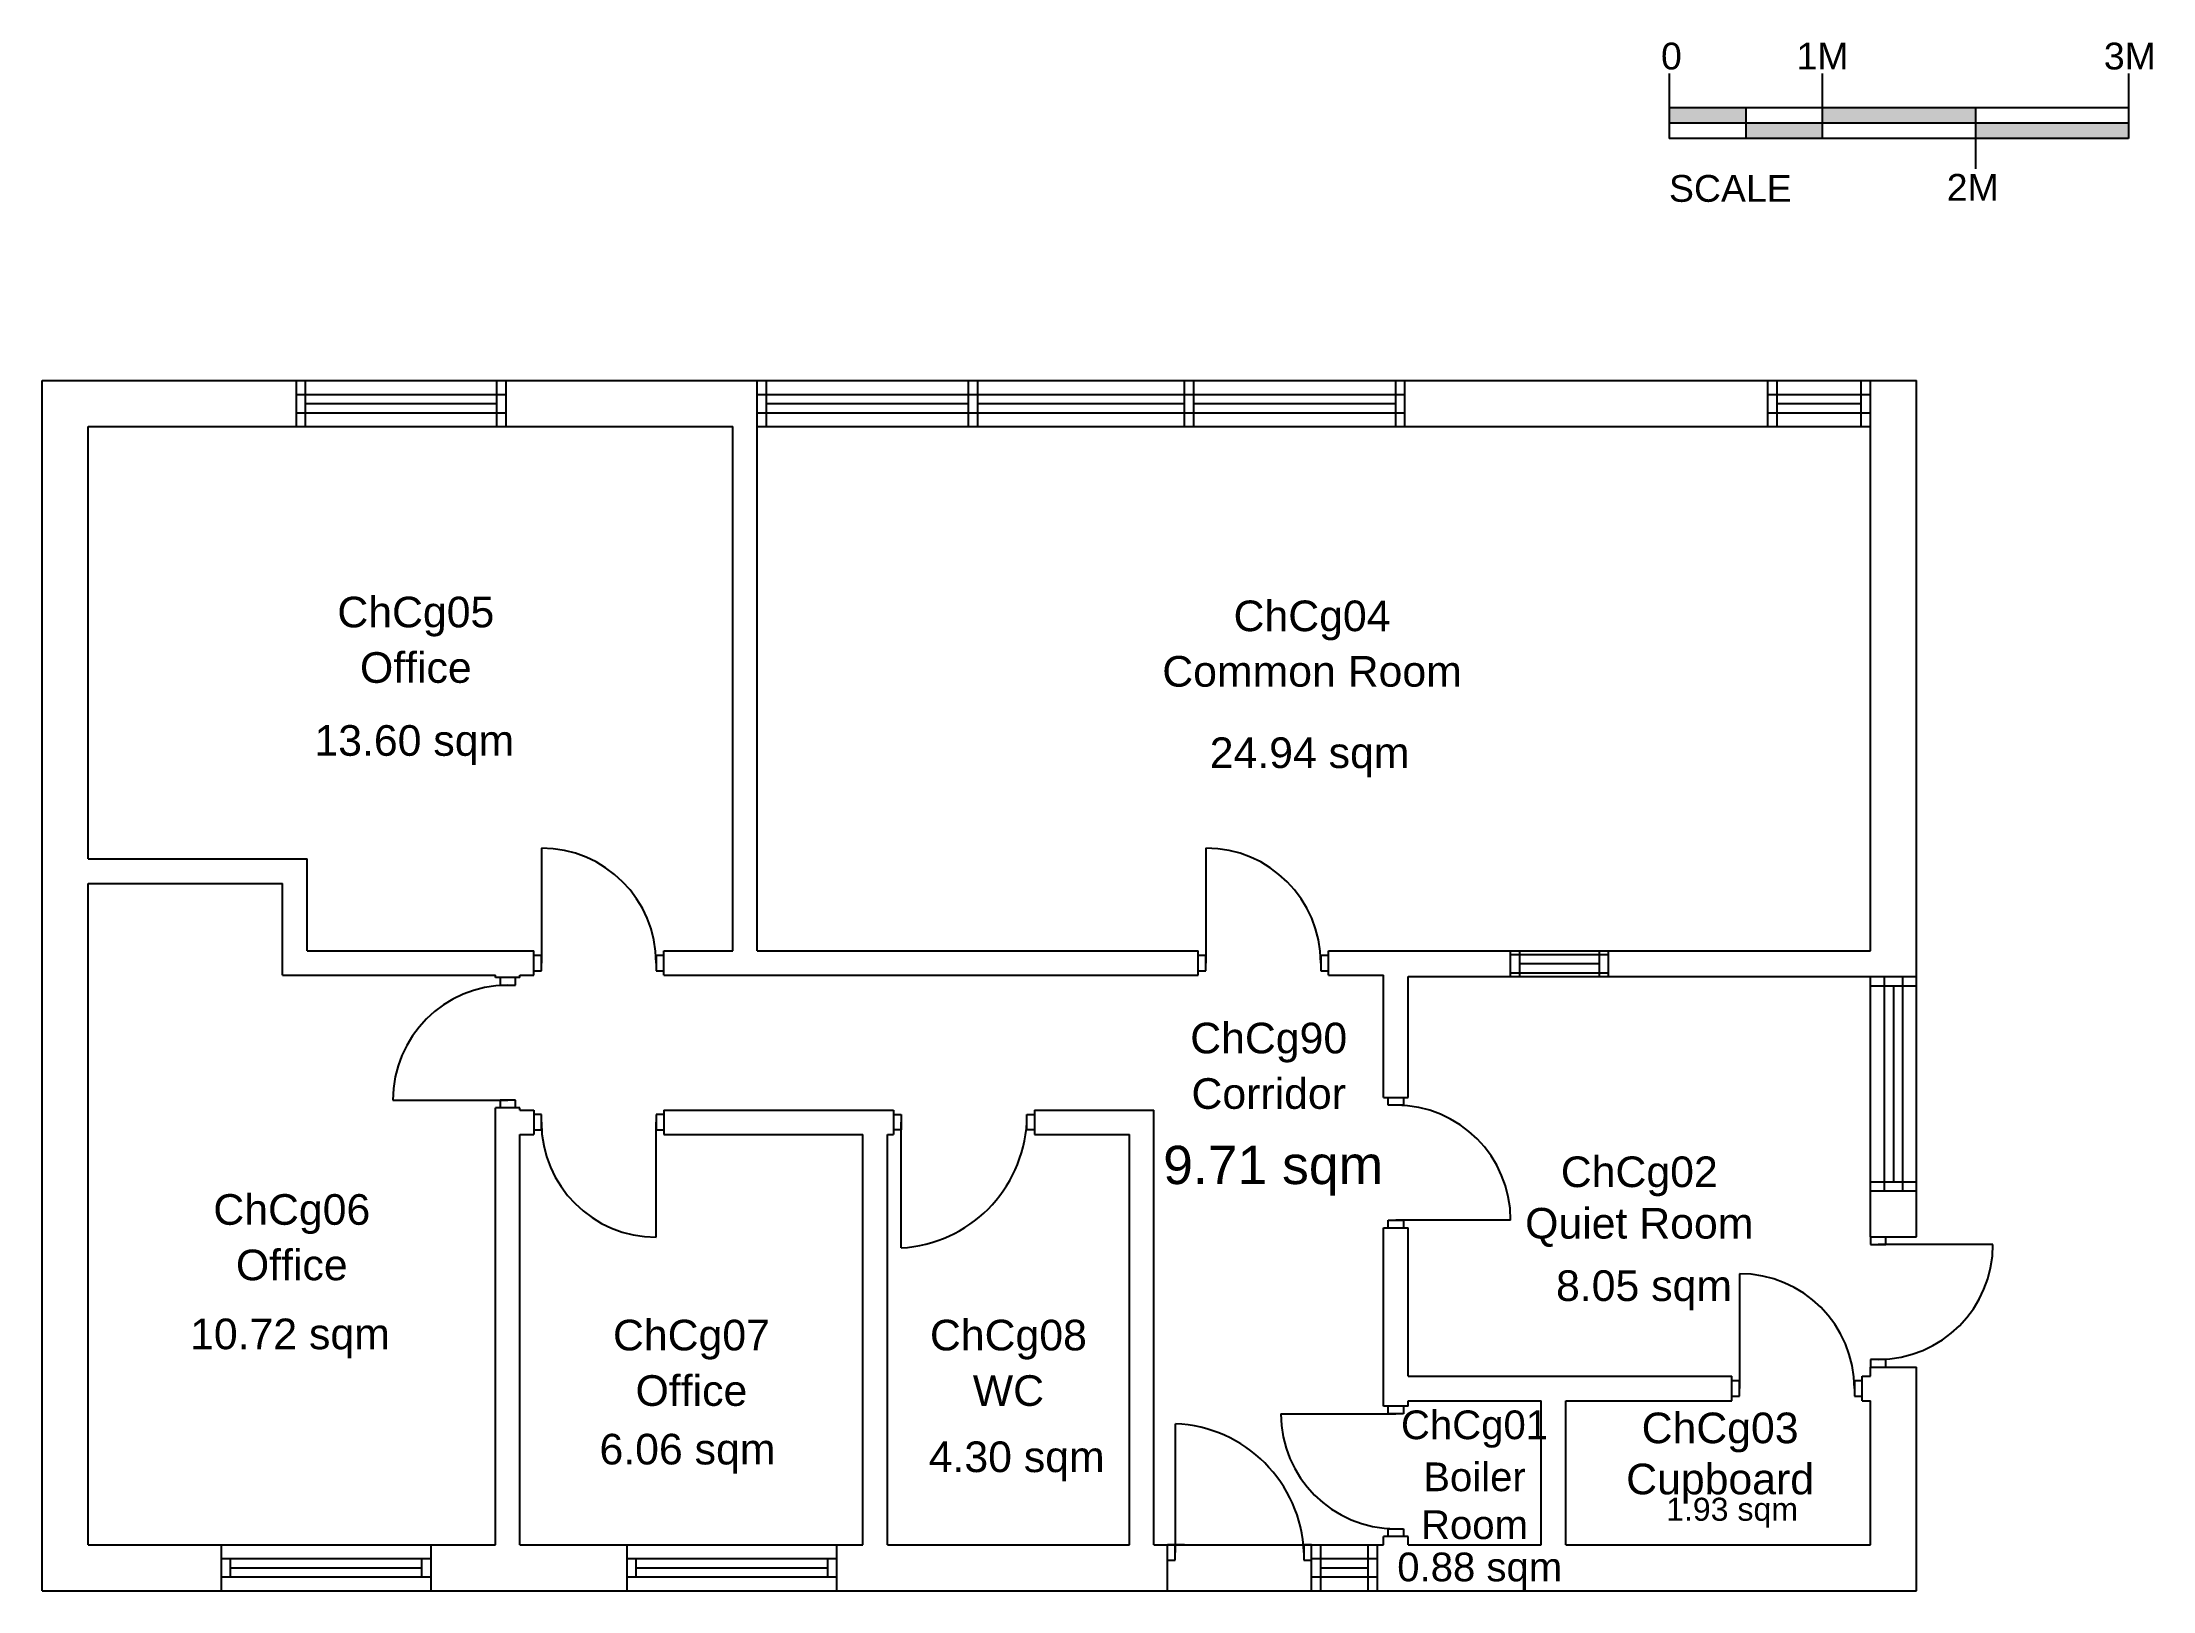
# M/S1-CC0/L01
# Model space of a CAD drawing. Header units: millimetres. Extents: x 0 to 13784, y 0 to 10109.
import ezdxf

# ---------------------------------------------------------------- set-up
doc = ezdxf.new("R2010")
doc.units = ezdxf.units.MM
for name, color, linetype in [('DOORS', 2, 'Continuous'), ('EXTERNAL WALLS', 1, 'Continuous'), ('INTERNAL WALLS', 3, 'Continuous'), ('ROOM NAME', 4, 'Continuous'), ('ROOM NUMBER', 7, 'Continuous'), ('SCALE', 7, 'Continuous'), ('TEXT AREA', 6, 'Continuous'), ('WINDOWS', 4, 'Continuous')]:
    doc.layers.add(name, color=color, linetype=linetype)
doc.styles.add('CCCU STANDARD', font='arial.ttf')

msp = doc.modelspace()

# ---------------------------------------------------------------- linework, layer by layer
at = {"layer": 'DOORS'}
for p, q in [((3260, 4848), (3260, 4098)), ((7600, 4848), (7600, 4098)), ((3260, 4148), (3210, 4148)), ((3260, 4048), (3260, 4148)), ((4010, 4148), (4010, 4048)), ((4060, 4148), (4010, 4148)), ((7600, 4148), (7550, 4148)), ((7600, 4048), (7600, 4148)), ((8400, 4148), (8350, 4148)), ((8350, 4148), (8350, 4048)), ((2990, 4003), (2990, 3953)), ((3090, 3953), (3090, 4003)), ((3210, 4048), (3260, 4048)), ((4010, 4048), (4060, 4048)), ((7550, 4048), (7600, 4048)), ((8350, 4048), (8400, 4048)), ((2990, 3953), (3090, 3953)), ((2290, 3203), (3040, 3203)), ((3090, 3203), (2990, 3203)), ((2990, 3203), (2990, 3153)), ((3090, 3153), (3090, 3203)), ((8790, 3170), (8790, 3220)), ((8890, 3220), (8890, 3170)), ((3260, 3108), (3210, 3108)), ((3260, 3008), (3260, 3108)), ((4010, 3108), (4010, 3008)), ((4060, 3108), (4010, 3108)), ((4010, 2308), (4010, 3058)), ((5560, 3108), (5610, 3108)), ((5610, 3108), (5610, 3008)), ((5610, 2238), (5610, 3058)), ((6430, 3108), (6480, 3108)), ((6430, 3008), (6430, 3108)), ((8890, 3170), (8790, 3170)), ((3210, 3008), (3260, 3008)), ((4010, 3008), (4060, 3008)), ((5610, 3008), (5560, 3008)), ((6480, 3008), (6430, 3008)), ((8790, 2420), (8890, 2420)), ((8790, 2370), (8790, 2420)), ((9590, 2420), (8840, 2420)), ((8890, 2420), (8890, 2370)), ((11940, 2310), (11940, 2260)), ((11940, 2260), (12040, 2260)), ((12740, 2260), (11990, 2260)), ((12040, 2260), (12040, 2310)), ((11085, 2070), (11085, 1320)), ((12040, 1510), (11940, 1510)), ((11940, 1510), (11940, 1460)), ((12040, 1460), (12040, 1510)), ((11085, 1370), (11035, 1370)), ((11035, 1270), (11085, 1270)), ((11085, 1270), (11085, 1370)), ((11835, 1370), (11835, 1270)), ((11885, 1370), (11835, 1370)), ((11835, 1270), (11885, 1270)), ((8090, 1155), (8840, 1155)), ((8790, 1155), (8790, 1205)), ((8890, 1155), (8790, 1155)), ((8890, 1205), (8890, 1155)), ((7400, 1090), (7400, 250)), ((7460, 300), (7350, 300)), ((7400, 200), (7400, 300)), ((8290, 300), (8240, 300)), ((8240, 300), (8240, 200)), ((8790, 405), (8890, 405)), ((8790, 355), (8790, 405)), ((8890, 405), (8890, 355)), ((7350, 200), (7400, 200)), ((8240, 200), (8290, 200))]:
    msp.add_line(p, q, dxfattribs=at)
for centre, radius, start, end in [((3260, 4098), 750, 0, 90), ((7600, 4098), 750, 0, 90), ((3040, 3203), 750, 90, 180), ((4010, 3058), 750, 180, 270), ((5561, 3108), 871, 273.2581, 356.7419), ((8840, 2420), 750, 0, 90), ((11990, 2260), 750, 270, 0), ((11085, 1320), 750, 0, 90), ((8840, 1155), 750, 180, 270), ((7364, 214), 877, 2.371, 87.629)]:
    msp.add_arc(centre, radius, start, end, dxfattribs=at)
at = {"layer": 'EXTERNAL WALLS'}
for p, q in [((0, 7900), (12240, 7900)), ((0, 0), (0, 7900)), ((12240, 2310), (12240, 7900)), ((300, 7600), (4510, 7600)), ((300, 4778), (300, 7600)), ((4670, 7600), (11940, 7600)), ((11940, 4178), (11940, 7600)), ((300, 300), (300, 4618)), ((11940, 2310), (11940, 4010)), ((11940, 2310), (12240, 2310)), ((11940, 1400), (11940, 1460)), ((11940, 1460), (12240, 1460)), ((12240, 0), (12240, 1460)), ((11940, 300), (11940, 1240)), ((300, 300), (2960, 300)), ((3120, 300), (5360, 300)), ((5520, 300), (7100, 300)), ((7260, 300), (8760, 300)), ((8920, 300), (9790, 300)), ((9950, 300), (11940, 300)), ((0, 0), (12240, 0))]:
    msp.add_line(p, q, dxfattribs=at)
at = {"layer": 'INTERNAL WALLS'}
for p, q in [((4510, 4178), (4510, 7600)), ((4670, 4178), (4670, 7600)), ((300, 4778), (1730, 4778)), ((1730, 4178), (1730, 4778)), ((300, 4618), (1570, 4618)), ((1570, 4018), (1570, 4618)), ((1730, 4178), (3210, 4178)), ((3210, 4018), (3210, 4178)), ((4060, 4018), (4060, 4178)), ((4060, 4178), (4510, 4178)), ((4670, 4178), (7550, 4178)), ((7550, 4018), (7550, 4178)), ((8400, 4018), (8400, 4178)), ((8400, 4178), (11940, 4178)), ((1570, 4018), (2960, 4018)), ((2960, 4003), (2960, 4018)), ((3120, 4003), (2960, 4003)), ((3120, 4018), (3210, 4018)), ((3120, 4003), (3120, 4018)), ((4060, 4018), (7550, 4018)), ((8400, 4018), (8760, 4018)), ((8760, 3220), (8760, 4018)), ((8920, 4010), (11940, 4010)), ((8920, 3220), (8920, 4010)), ((8760, 3220), (8920, 3220)), ((2960, 300), (2960, 3153)), ((3120, 3153), (2960, 3153)), ((3120, 3138), (3120, 3153)), ((3120, 3138), (3210, 3138)), ((3210, 3138), (3210, 2978)), ((4060, 3138), (4060, 2978)), ((4060, 3138), (5560, 3138)), ((5560, 3138), (5560, 2978)), ((6480, 3138), (6480, 2978)), ((6480, 3138), (7260, 3138)), ((7260, 300), (7260, 3138)), ((3120, 2978), (3210, 2978)), ((3120, 300), (3120, 2978)), ((4060, 2978), (5360, 2978)), ((5360, 300), (5360, 2978)), ((5520, 300), (5520, 2978)), ((5520, 2978), (5560, 2978)), ((6480, 2978), (7100, 2978)), ((7100, 300), (7100, 2978)), ((8760, 2370), (8920, 2370)), ((8760, 1205), (8760, 2370)), ((8920, 1400), (8920, 2370)), ((8920, 1400), (11035, 1400)), ((11035, 1240), (11035, 1400)), ((11885, 1240), (11885, 1400)), ((11885, 1400), (11940, 1400)), ((8920, 1205), (8760, 1205)), ((8920, 1240), (9790, 1240)), ((8920, 1205), (8920, 1240)), ((9790, 300), (9790, 1240)), ((9950, 300), (9950, 1240)), ((9950, 1240), (11035, 1240)), ((11885, 1240), (11940, 1240)), ((8760, 300), (8760, 355)), ((8920, 355), (8760, 355)), ((8920, 300), (8920, 355))]:
    msp.add_line(p, q, dxfattribs=at)
at = {"layer": 'SCALE'}
for p, q in [((10625, 9905), (10625, 9481)), ((11625, 9905), (11625, 9481)), ((13625, 9905), (13625, 9481)), ((13625, 9681), (10625, 9681)), ((11125, 9681), (11125, 9481)), ((12625, 9681), (12625, 9283)), ((13625, 9581), (10625, 9581)), ((13625, 9481), (10625, 9481))]:
    msp.add_line(p, q, dxfattribs=at)
for points in [[(10625, 9681), (11125, 9681), (10625, 9581), (11125, 9581)], [(11625, 9681), (12625, 9681), (11625, 9581), (12625, 9581)], [(11125, 9581), (11625, 9581), (11125, 9481), (11625, 9481)], [(12625, 9581), (13625, 9581), (12625, 9481), (13625, 9481)]]:
    msp.add_solid(points, dxfattribs=at)
at = {"layer": 'WINDOWS'}
for p, q in [((1660, 7600), (1660, 7900)), ((1720, 7600), (1720, 7900)), ((2970, 7600), (2970, 7900)), ((3030, 7600), (3030, 7900)), ((4670, 7600), (4670, 7900)), ((4730, 7600), (4730, 7900)), ((6050, 7600), (6050, 7900)), ((6110, 7600), (6110, 7900)), ((7460, 7600), (7460, 7900)), ((7520, 7600), (7520, 7900)), ((8840, 7600), (8840, 7900)), ((8900, 7600), (8900, 7900)), ((11270, 7600), (11270, 7900)), ((11330, 7600), (11330, 7900)), ((11880, 7600), (11880, 7900)), ((11940, 7600), (11940, 7900)), ((1660, 7810), (3030, 7810)), ((1720, 7750), (2970, 7750)), ((4670, 7810), (8900, 7810)), ((4730, 7750), (6050, 7750)), ((6110, 7750), (7460, 7750)), ((7520, 7750), (8840, 7750)), ((11270, 7810), (11940, 7810)), ((11330, 7750), (11880, 7750)), ((1660, 7690), (3030, 7690)), ((4670, 7690), (8900, 7690)), ((11270, 7690), (11940, 7690)), ((9590, 4010), (9590, 4178)), ((9590, 4154), (10230, 4154)), ((9650, 4010), (9650, 4178)), ((10170, 4010), (10170, 4178)), ((10230, 4010), (10230, 4178)), ((9590, 4034), (10230, 4034)), ((9650, 4094), (10170, 4094)), ((11940, 4010), (12240, 4010)), ((12030, 4010), (12030, 2610)), ((12150, 4010), (12150, 2610)), ((11940, 3950), (12240, 3950)), ((12090, 3950), (12090, 2670)), ((11940, 2670), (12240, 2670)), ((11940, 2610), (12240, 2610)), ((1170, 0), (1170, 300)), ((2540, 0), (2540, 300)), ((3820, 0), (3820, 300)), ((5190, 0), (5190, 300)), ((7350, 0), (7350, 300)), ((8290, 0), (8290, 300)), ((8350, 0), (8350, 300)), ((8660, 0), (8660, 300)), ((8720, 0), (8720, 300)), ((1170, 210), (2540, 210)), ((1230, 90), (1230, 210)), ((1230, 150), (2480, 150)), ((2480, 90), (2480, 210)), ((3820, 210), (5190, 210)), ((3880, 90), (3880, 210)), ((3880, 150), (5130, 150)), ((5130, 90), (5130, 210)), ((8290, 210), (8720, 210)), ((8350, 150), (8660, 150)), ((1170, 90), (2540, 90)), ((3820, 90), (5190, 90)), ((8290, 90), (8720, 90))]:
    msp.add_line(p, q, dxfattribs=at)

# ---------------------------------------------------------------- texts
at = {"layer": 'ROOM NAME', "attachment_point": 5, "style": 'CCCU STANDARD'}
for s, insert, char_height, width in [('\\P\\POffice', (2440, 6359), 200, 4210), ('\\P\\PCommon Room', (8293, 6334), 200, 7270), ('\\P\\PCorridor', (8010, 3578), 200, 1500), ('\\P\\PQuiet Room', (10430, 2705), 200, 3020), ('\\P\\POffice', (1630, 2459), 200, 2660), ('\\P\\POffice', (4240, 1639), 200, 2240), ('\\P\\PWC', (6310, 1639), 200, 1580), ('\\P\\P\\PBoiler Room', (9354, 1055), 187.5, 652.5), ('\\P\\PCupboard', (10958, 1033), 200, 1492.5)]:
    msp.add_mtext(s, dxfattribs=dict(at, insert=insert, char_height=char_height, width=width))
at = {"layer": 'ROOM NUMBER', "attachment_point": 5, "style": 'CCCU STANDARD'}
for s, insert, char_height, width in [('ChCg05', (2440, 6359), 200, 4210), ('ChCg04', (8293, 6334), 200, 7270), ('ChCg90', (8010, 3578), 200, 1500), ('ChCg02', (10430, 2705), 200, 3020), ('ChCg06', (1630, 2459), 200, 2660), ('ChCg07', (4240, 1639), 200, 2240), ('ChCg08', (6310, 1639), 200, 1580), ('ChCg01', (9354, 1055), 187.5, 652.5), ('ChCg03', (10958, 1033), 200, 1492.5)]:
    msp.add_mtext(s, dxfattribs=dict(at, insert=insert, char_height=char_height, width=width))
at = {"layer": 'SCALE', "char_height": 175, "width": 562, "attachment_point": 1, "style": 'CCCU STANDARD'}
for s, insert in [('0', (10572, 10106)), ('1M', (11457, 10106)), ('3M', (13464, 10106)), ('SCALE', (10624, 9242)), ('2M', (12438, 9249))]:
    msp.add_mtext(s, dxfattribs=dict(at, insert=insert))
at = {"layer": 'TEXT AREA', "width": 4210, "attachment_point": 5, "style": 'CCCU STANDARD'}
for s, insert, char_height in [('\\P\\P13.60 sqm', (2430, 5854), 200), ('\\P\\P24.94 sqm', (8277, 5774), 200), ('\\P\\P9.71 sqm', (8039, 3159), 250), ('\\P\\P8.05 sqm', (10461, 2295), 200), ('\\P\\P10.72 sqm', (1618, 1980), 200), ('\\P\\P6.06 sqm', (4214, 1228), 200), ('\\P\\P4.30 sqm', (6364, 1178), 200), ('\\P\\P{\\H0.75x;1.93 sqm}', (11036, 843), 200), ('\\P\\P{\\H0.75x;0.88 sqm}', (9388, 544), 250)]:
    msp.add_mtext(s, dxfattribs=dict(at, insert=insert, char_height=char_height))

doc.saveas('drawing.dxf')
